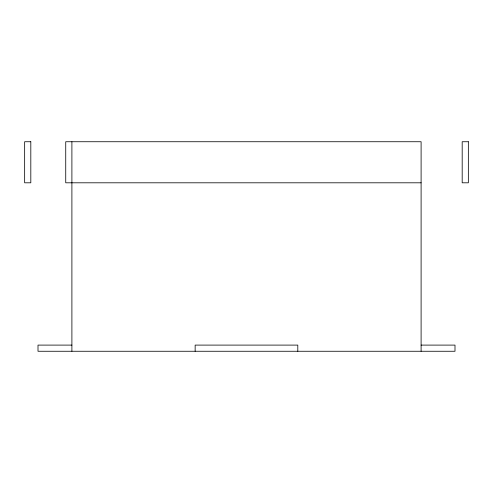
<?xml version="1.0" encoding="UTF-8"?>
<svg xmlns="http://www.w3.org/2000/svg" width="493" height="493" viewBox="0 0 493 493"><rect width="100%" height="100%" fill="white"/><g stroke="black" fill="none" stroke-linecap="round" stroke-linejoin="round"><path stroke-width="0.74" d="M421.102 182.804L65.735 182.804L65.735 141.737L421.102 141.737L421.102 351.262M71.898 345.1L38.004 345.1L38.004 351.262L454.996 351.262L454.996 345.1L421.102 345.1M297.803 351.262L297.803 345.1L195.148 345.1L195.148 351.262M71.898 141.737L71.898 351.262M30.812 141.737L24.65 141.737L24.65 182.804L30.812 182.804L30.812 141.737M468.35 141.737L462.188 141.737L462.188 182.804L468.35 182.804L468.35 141.737"/></g></svg>
